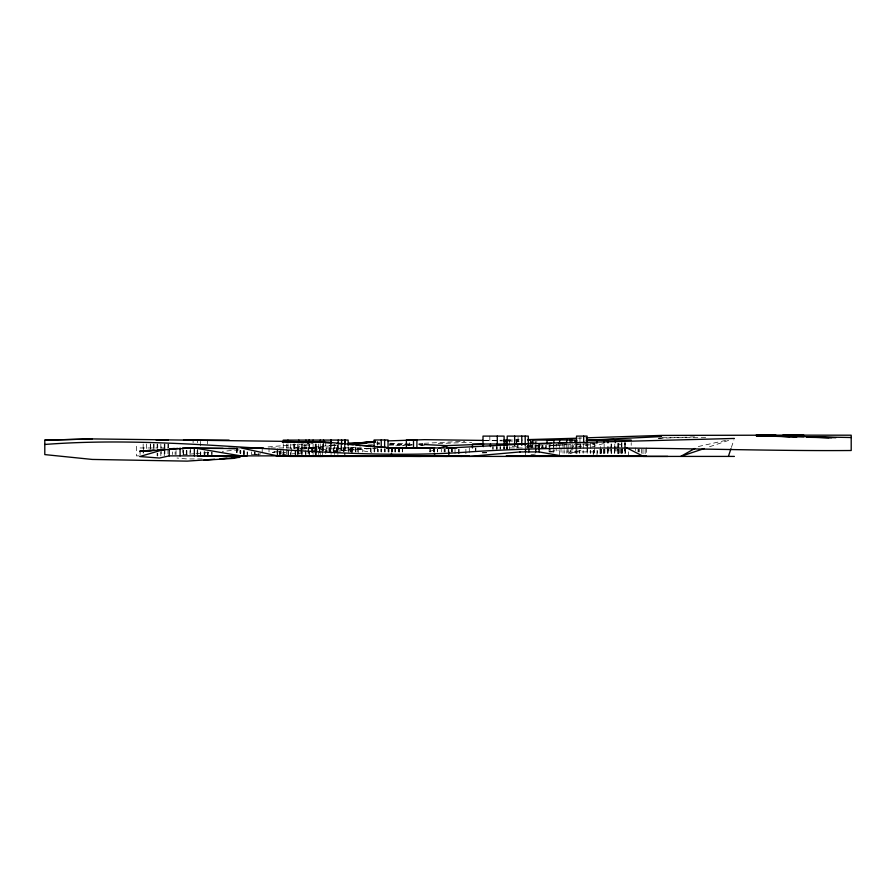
<?xml version="1.0" encoding="UTF-8"?>
<svg xmlns="http://www.w3.org/2000/svg" width="896" height="896" viewBox="0 0 896 896"><rect width="100%" height="100%" fill="white"/><g stroke="black" fill="none" stroke-linecap="round" stroke-linejoin="round"><path stroke-width="0.67" stroke-dasharray="4.48 3.36" d="M576.901 453.79L576.901 443.296M315.84 456.411L315.896 453.914M315.93 452.659L316.042 447.664L336.19 444.965M731.394 447.429L733.958 439.734M568.837 453.824L570.853 450.542M571.525 449.445L574.213 445.054M412.126 444.427L407.4 445.234M275.229 451.416L272.843 452.402L275.453 452.122M429.878 451.416L436.363 449.187M709.52 446.768L729.154 440.205M570.181 453.432L580.91 450.251M591.64 447.059L603.702 443.486M295.411 447.966L312.682 443.419M698.286 446.533L726.365 440.25M530.981 454.787L537.813 453.622M550.122 451.539L558.331 450.139M577.472 446.902L597.99 443.419M256.222 454.675L260.288 454.115M272.485 452.458L280.672 451.338M298.245 449.086L336.392 444.618M252.022 454.72L260.355 453.79M302.411 449.165L316.042 447.664L297.237 447.966L297.237 455.874M276.752 451.976L281.971 451.405M401.934 445.794L404.253 445.547M268.072 446.925L308.818 443.475M239.12 449.859L222.264 451.36M336.19 445.211L329.414 445.872L336.19 445.278M195.003 453.678L183.075 454.686M333.48 451.45L371.426 447.989M408.027 445.491L412.093 445.122M418.869 444.517L422.923 444.147M285.734 452.648L279.395 453.174M312.693 450.262L360.472 446.914M395.819 445.816L412.082 444.371M418.858 443.766L422.923 443.408M329.414 445.581L336.134 444.987M196.358 453.566L208.634 452.525M281.971 454.698L288.949 454.126M290.349 454.014L295.926 453.555M297.326 453.443L304.304 452.872M325.226 451.17L375.446 447.978M334.768 451.349L376.846 448.146M594.496 443.498L549.842 445.547M534.352 442.165L537.118 442.019M424.278 443.285L464.744 441.291M658.672 438.323L694.938 436.834M577.752 438.189L581.93 438.01M526.131 446.331L540.075 445.749M389.301 445.222L412.294 444.282M540.075 445.648L526.131 446.174L542.875 445.749M438.234 443.531L471.722 442.322M484.277 440.642L502.41 440.205M507.987 440.082L519.154 439.813M482.541 452.771L486.73 452.682M482.227 452.861L487.805 452.738M202.126 458.92L187.107 458.965L177.016 458.024M661.998 437.752L708.075 437.685M512.176 446.622L519.154 446.611M506.262 440.059L522.637 440.059M140.078 447.966L157.752 447.966L157.752 444.013M235.872 448.034L240.274 448.034M270.962 447.966L362.701 447.966L362.701 451.92M509.981 447.966L547.075 447.888M549.371 451.92L556.192 451.92L556.192 447.966M594.317 451.92L572.824 451.92L572.824 447.966M139.082 455.874L136.349 455.874L136.349 444.013M484.277 440.44L502.41 440.888M507.987 441.034L519.154 441.302M376.846 444.08L379.635 444.147M389.402 444.394L411.723 444.954M424.278 445.267L418.701 445.133L422.89 445.211M376.846 442.691L379.546 442.803M390.331 443.218L403.816 443.733M405.182 443.789L412.003 444.069M418.824 444.349L422.923 444.517M376.846 443.274L379.635 443.386M389.402 443.8L411.723 444.741M368.054 444.024L375.021 444.394M363.384 450.867L371.616 452.536M617.702 443.251L622.608 445.76M646.408 447.966L646.408 454.552M645.154 449.277L645.154 454.552M642.992 449.277L642.992 454.552M641.435 449.277L641.435 453.23M639.587 449.277L639.587 451.92M638.333 449.277L638.333 451.92M638.019 449.277L638.019 451.92M635.555 447.966L635.555 450.598M631.198 442.691L631.198 445.334M628.634 451.842L628.634 455.795M625.632 449.277L625.632 453.23M625.318 442.691L625.318 445.334M625.318 446.645L625.318 453.23M625.005 442.691L625.005 447.966M625.005 449.277L625.005 455.874M624.378 442.691L624.378 445.334M624.378 446.645L624.378 453.23M622.541 449.277L622.541 453.23M622.227 447.966L622.227 453.23M621.914 442.691L621.914 447.966M621.914 449.277L621.914 453.23M621.6 442.691L621.6 453.23M621.499 449.21L621.499 453.163M620.346 449.277L620.346 453.23M619.125 449.277L619.125 453.23M618.811 444.013L618.811 447.966M618.811 449.277L618.811 453.23M618.498 449.277L618.498 453.23M618.184 444.013L618.184 447.966M618.184 449.277L618.184 453.23M617.87 444.013L617.87 447.966M617.87 453.23L617.87 449.277L617.702 453.23M616.941 446.645L616.941 453.23M615.406 446.645L615.406 453.23M614.779 444.013L614.779 447.966M614.678 449.21L614.779 453.23M614.466 446.645L614.466 453.23M614.365 449.21L614.298 453.23M611.688 444.013L611.688 447.966M611.688 449.277L611.688 453.23M611.374 449.277L611.374 453.23M611.061 444.013L611.061 447.966M611.061 449.277L611.061 453.23M610.12 446.645L610.12 453.23M608.272 446.645L608.272 453.23M607.958 449.277L607.958 453.23M607.858 449.21L607.858 453.163M607.544 446.578L607.645 453.23M607.23 449.21L607.331 453.23M604.867 449.277L604.867 453.23M604.554 449.277L604.554 453.23M604.139 443.934L604.139 447.888M604.139 449.21L604.139 453.163M603.445 449.277L603.445 455.874M601.451 449.277L601.451 453.23M601.138 449.277L601.138 453.23M600.824 449.277L600.824 453.23M600.723 449.21L600.723 453.163M600.51 449.277L600.51 453.23L600.41 446.578M597.419 450.598L597.419 453.23M597.005 450.531L597.005 455.795M594.317 446.645L594.317 444.013L576.229 444.013L576.229 449.277M594.317 447.966L594.317 453.23M593.981 450.531L594.003 453.23M593.69 450.598L593.69 453.23M593.275 450.531L593.275 455.795M590.565 450.531L590.565 453.163M590.498 444.013L590.498 449.277M590.285 450.598L590.285 453.23M587.496 444.013L587.496 446.645M587.496 447.966L587.496 451.92M587.182 444.013L587.182 449.277M587.182 450.598L587.182 453.23M587.093 444.013L587.093 446.645M587.093 447.966L587.093 451.92M583.677 444.013L583.677 449.277M583.15 450.598L583.15 453.23M580.373 444.013L580.373 449.277M579.958 437.427L579.958 442.691M579.958 444.013L579.958 449.277M579.746 450.598L579.746 453.23L579.712 450.531M576.542 444.013L576.542 449.277M576.296 450.531L576.296 453.163M575.288 445.256L575.288 449.21M575.288 450.531L575.288 453.163M572.824 444.013L572.824 446.645M571.883 445.256L571.883 449.21M571.883 450.531L571.883 453.163M570.17 445.256L570.17 449.21M570.17 450.531L570.17 453.163M568.154 445.256L568.154 449.21M568.154 450.531L568.154 453.163M567.84 447.888L567.84 453.163M566.765 445.256L566.765 449.21M566.765 450.531L566.765 453.163M564.749 445.256L564.749 449.21M564.749 450.531L564.749 453.163M563.046 445.256L563.046 449.21M563.046 450.531L563.046 453.163M561.019 447.888L561.019 453.163M559.63 445.256L559.63 449.21M559.63 450.531L559.63 455.795M556.192 444.013L556.192 446.645M553.862 444.013L553.862 446.645M553.862 447.966L553.862 451.92M553.549 444.013L553.549 451.92M550.133 444.013L550.133 446.645M550.133 447.966L550.133 451.92M549.371 445.334L549.371 449.277M549.058 444.013L549.058 446.645M549.058 447.966L549.058 451.92M546.414 445.334L546.414 447.966M545.642 445.334L545.642 447.966M542.998 445.334L542.998 447.966M542.55 445.334L542.55 447.966M542.237 445.334L542.237 447.966M541.923 445.334L541.923 447.966M539.594 444.013L539.594 447.966M539.28 444.013L539.28 447.966M539.134 444.013L539.134 447.966M538.821 444.013L538.821 447.966M538.507 445.334L538.507 447.966M535.875 441.381L535.875 447.966M535.73 445.334L535.73 447.966M535.416 445.334L535.416 447.966M532.773 445.334L532.773 447.966M532 445.334L532 447.966M531.686 445.334L531.686 447.966M531.384 445.334L531.384 447.966M530.757 445.334L530.757 447.966M528.909 445.334L528.909 447.966M528.595 445.334L528.595 447.966M528.282 445.334L528.282 447.966M527.968 445.334L527.968 447.966M527.654 445.334L527.654 447.966M525.638 453.23L525.638 455.874M525.19 444.013L525.19 447.966M518.056 437.427L518.056 447.966M517.429 445.334L517.429 447.966M516.802 440.059L516.802 447.966M516.488 440.059L516.488 447.966M509.667 440.059L509.667 445.334M509.667 446.645L509.667 449.277M507.506 446.645L507.506 449.277M507.192 446.645L507.192 449.277M506.878 446.645L506.878 449.277M506.262 446.645L506.262 449.277M504.414 446.645L504.414 449.277M504.101 446.645L504.101 449.277M503.474 446.645L503.474 449.277M500.382 446.645L500.382 449.277M500.069 446.645L500.069 449.277M497.28 446.645L497.28 449.277M496.653 446.645L496.653 449.277M496.339 446.645L496.339 449.277M493.248 446.645L493.248 449.277M492.621 446.645L492.621 449.277M489.832 436.106L489.832 442.691M475.888 447.966L475.888 450.598M475.574 447.966L475.574 450.598M469.291 447.966L469.291 454.552M465.886 449.277L465.886 454.552M459.066 449.277L459.066 454.552M458.752 449.277L458.752 454.552M455.022 449.277L455.022 454.552M452.245 449.277L452.245 451.92M451.931 449.277L451.931 451.92M451.618 449.277L451.618 451.92M448.829 449.277L448.829 451.92M448.213 449.277L448.213 451.92M445.11 449.277L445.11 451.92M444.797 449.277L444.797 451.92M444.17 449.277L444.17 451.92M441.392 449.277L441.392 451.92M437.662 449.277L437.662 451.92M437.349 449.277L437.349 451.92M434.571 449.277L434.571 451.92M434.258 449.277L434.258 451.92M433.944 449.277L433.944 451.92M433.63 449.277L433.63 451.92M430.214 449.277L430.214 451.92M429.901 449.277L429.901 451.92M409.774 442.691L409.774 445.334M402.64 449.277L402.64 451.92M402.304 449.21L402.304 451.842M399.549 449.277L399.549 451.92M399.235 449.277L399.235 451.92M398.899 449.21L398.899 451.842M398.283 449.277L398.283 451.92M395.494 449.21L395.517 451.92M395.203 449.277L395.203 451.92M394.867 449.277L394.867 451.92M392.414 449.277L392.414 451.92M392.101 449.277L392.101 451.92M391.787 449.277L391.787 451.92M391.451 449.21L391.462 451.92M389.01 449.277L389.01 451.92M388.696 449.277L388.696 451.92M388.382 449.277L388.382 451.92M388.069 447.966L388.069 451.92M385.28 449.277L385.28 451.92M384.653 449.277L384.653 451.92M384.63 449.21L384.63 451.842M381.562 449.277L381.562 451.92M381.226 449.21L381.248 451.92M380.912 449.21L380.912 451.842M378.146 449.277L378.146 451.92M377.832 449.277L377.832 451.92M377.496 441.302L377.496 445.256M377.496 446.578L377.518 451.92M374.741 447.966L374.741 451.92M374.427 447.966L374.427 451.92M374.091 447.888L374.091 451.842M371.022 447.966L371.022 451.92M370.709 447.966L370.709 451.92M358.669 447.966L358.669 454.552M357.28 447.966L357.28 451.92M355.88 447.966L355.88 451.92M355.578 447.966L355.578 451.92M352.475 447.966L352.475 454.552M351.848 447.966L351.848 454.552M351.534 447.966L351.534 454.552M350.459 447.966L350.459 451.92M350.146 447.966L350.146 451.92M348.757 447.966L348.757 454.552M348.13 446.645L348.13 451.92M345.027 445.334L345.027 454.552M344.714 445.334L344.714 454.552M344.086 447.966L344.086 451.92M343.325 447.966L343.325 451.92M341.622 445.334L341.622 451.92M340.995 445.334L340.995 451.92M340.032 447.966L340.032 454.552M338.206 445.334L338.206 451.92M337.893 445.334L337.893 454.552M337.579 445.334L337.579 451.92M337.266 447.966L337.266 451.92M336.952 447.966L336.952 451.92M336.616 447.966L336.616 451.92M334.488 444.013L334.488 454.552M333.861 447.966L333.861 451.92M333.547 447.966L333.547 451.92M331.072 444.013L331.072 454.552M330.758 442.691L330.758 451.92M330.142 447.966L330.142 451.92M329.806 447.966L329.806 454.552M329.493 447.966L329.493 451.92M326.726 447.966L326.726 451.92M325.763 441.381L325.763 454.552M323.635 444.013L323.635 450.598M323.322 441.381L323.322 450.598M323.008 447.966L323.008 450.598M322.358 444.013L322.358 455.874M322.045 447.966L322.045 455.874M320.219 444.013L320.219 455.874M319.906 447.966L319.906 454.552M319.592 447.966L319.592 454.552M319.278 447.966L319.278 454.552M318.629 444.013L318.629 454.552M316.814 447.966L316.814 455.874M316.501 444.013L316.501 454.552M316.187 447.966L316.187 454.552M315.851 447.966L315.874 454.552M315.538 444.013L315.538 454.552M315.224 444.013L315.224 454.552M314.91 447.966L314.91 455.874M313.085 444.013L313.085 454.552M312.771 447.966L312.771 454.552M312.122 447.966L312.122 455.874M311.494 447.966L311.494 455.874M309.366 444.013L309.366 454.552M309.053 444.013L309.053 454.552M308.717 447.966L308.717 455.874M308.09 441.381L308.09 454.552M305.95 444.013L305.95 454.552M305.334 450.598L305.334 454.552M304.707 444.013L304.707 451.92M302.232 444.013L302.232 454.552M301.918 447.966L301.918 454.552M301.605 447.966L301.605 454.552M301.291 444.013L301.269 455.874M300.955 447.966L300.955 455.874M298.827 444.013L298.827 455.874M298.2 447.966L298.2 454.552M297.864 447.966L297.864 455.874M297.573 444.013L297.573 454.552M294.784 444.013L294.784 449.277M294.157 444.013L294.157 449.277M293.81 444.08L293.81 449.355M291.693 447.966L291.693 454.552M290.394 444.08L290.394 454.63M287.963 444.013L287.963 447.966M286.675 444.08L286.675 448.034M286.675 449.355L286.675 454.63M283.931 451.92L283.931 454.552M283.595 451.92L283.573 454.63M283.259 444.08L283.259 448.034M283.259 449.355L283.259 454.63M280.84 449.277L280.84 454.552M280.526 451.92L280.526 454.552M279.888 451.92L279.888 454.552M279.574 451.92L279.574 454.552M269.024 447.966L269.024 451.92M262.203 447.966L262.203 451.92M258.238 453.23L258.238 455.874M255.08 451.92L255.08 454.552M254.766 451.92L254.766 454.552M254.509 451.92L254.509 454.552M251.35 451.92L251.35 454.552M247.386 451.92L247.386 454.552M247.094 451.987L247.094 454.63M244.216 450.598L244.216 454.552M243.97 450.598L243.97 454.552M243.656 450.598L243.656 454.552M240.811 450.598L240.811 453.23M240.565 450.598L240.565 453.23M240.251 450.598L240.274 453.309M239.971 450.677L239.971 453.309M237.149 447.966L237.149 453.23M236.869 448.034L236.869 455.941M236.555 448.034L236.555 453.309M212.061 451.987L212.061 454.63M211.747 451.987L211.747 454.63M208.342 451.987L208.342 454.63M207.558 451.987L207.558 454.63M207.368 440.059L207.368 444.013M207.368 451.92L207.368 454.552M204.926 451.987L204.926 454.63M204.579 451.92L204.579 454.552M204.266 451.92L204.299 454.63M204.142 451.987L204.142 454.63M200.738 451.987L200.738 454.63M200.547 441.381L200.547 446.645M200.547 451.92L200.547 454.552M197.77 450.598L197.77 454.552M197.478 440.126L197.478 442.77M197.456 447.966L197.478 454.63M197.142 450.598L197.142 454.552M193.099 440.059L193.099 442.691M190.322 447.966L190.322 454.552M190.008 450.598L190.008 454.552M186.906 450.598L186.906 454.552M186.592 450.598L186.592 454.552M186.278 450.598L186.278 454.552M183.501 450.598L183.501 454.552M183.187 450.598L183.187 454.552M182.874 447.966L182.874 454.552M176.053 450.598L176.053 454.552M175.112 451.92L175.112 454.552M172.648 451.92L172.648 454.552M168.291 444.013L168.291 447.966L161.157 447.966L161.157 444.013M167.978 444.013L167.978 447.966M167.978 449.277L167.978 454.552M164.886 444.013L164.886 447.966M164.886 449.277L164.886 454.552M164.573 444.013L164.573 447.966M164.573 449.277L164.573 454.552M164.259 444.013L164.259 450.598M164.259 451.92L164.259 455.874M161.157 449.277L161.157 455.874M160.843 444.013L160.843 450.598M160.843 451.92L160.843 455.874M157.752 453.23L157.752 455.874M157.438 444.013L157.438 447.966M157.438 453.23L157.438 455.874M157.125 444.013L157.125 447.966M157.125 453.23L157.125 455.874M154.022 444.013L154.022 449.277M153.72 444.013L153.72 449.277M150.618 444.013L150.618 449.277M150.304 444.013L150.304 449.277M146.586 444.013L146.586 449.277M143.483 447.966L143.483 453.23M143.17 444.013L143.17 453.23M140.078 450.598L140.078 454.552M661.461 438.088L658.672 438.256L661.461 438.088M566.586 444.662L549.842 445.346L566.586 444.662M600.096 453.163L600.096 449.21L600.029 453.23M322.694 450.598L322.694 447.966L322.672 450.598"/><path stroke-width="1.34" d="M728.392 456.411L730.957 448.717M575.557 442.87L576.901 440.675L574.325 440.821M694.781 448.515L680.714 456.411L704.278 448.526M438.962 448.302L446.746 445.626L483.65 444.192M163.856 449.523L139.675 456.546L159.488 458.024L169.232 455.874L362.701 455.874M240.016 457.352L219.867 458.864M150.416 450.184L139.675 451.45L187.107 448.224L235.402 448.538L228.558 448.437M237.171 457.475L232.008 457.934M357.874 443.117L375.491 441.403L348.387 443.856M434.571 447.966L391.462 447.966L329.414 442.411L281.971 441.325L92.232 438.917L44.8 440.194L44.8 454.597L92.232 459.435L187.107 461.126L214.581 459.256M469.538 456.411L520.184 451.92M349.563 443.822L357.627 443.117M361.939 443.05L367.36 442.579M371.426 442.221L375.491 441.874L371.269 442.154M539.358 456.411L548.744 455.582M153.608 450.251L139.675 451.45L154.739 450.251M157.786 449.882L164.763 449.288M170.33 448.806L174.518 448.448M157.472 450.027L165.693 449.378M169.803 449.053L178.024 448.403M358.714 443.038L367.08 442.445M221.178 458.662L226.957 458.27M203.862 460.23L234.539 458.315M448.829 447.966L525.504 444.013M530.208 442.389L532.963 442.243M661.461 436.576L586.118 440.25M540.512 443.934L551.488 443.374M566.586 442.534L525.504 443.946M558.354 443.072L734.395 438.446M576.352 438.245L527.52 439.611M586.118 437.83L661.461 435.411L803.768 435.12M44.8 444.461C187.309 433.574 329.213 462.784 471.722 451.741C598.17 443.643 724.696 451.427 851.2 450.509L851.2 435.198L782.835 435.131M586.522 440.339L614.029 439.387M388.013 440.899L424.278 439.678L482.877 440.406M504.022 443.498L506.778 443.397M44.8 440.171L92.232 438.917M503.81 440.171L507.987 440.082M359.005 443.083L367.237 442.904M546.762 439.981L575.288 439.981L575.288 442.624M631.198 440.059L597.005 439.981L597.005 442.624M156.094 440.059L168.291 440.059M183.501 440.059L229.107 440.126M528.024 440.059L530.757 440.059L530.757 444.013M525.862 444.013L472.472 444.013L472.472 447.966M182.683 447.966L223.082 448.358M263.458 447.966L241.125 447.966L277.424 455.874L277.424 449.277M386.411 447.888L456.803 447.966M519.826 451.92L539.134 451.92L564.402 456.411M370.709 455.874L469.291 455.874M506.262 455.874L575.288 455.795M576.296 455.795L646.408 455.874M197.478 455.941L247.094 455.941M276.438 455.941L293.81 455.941M289.453 456.411L734.395 456.411M434.571 453.23L434.571 455.874L419.597 456.411L350.112 455.795L320.298 456.411L295.411 455.874L295.411 450.598M316.96 441.997L281.971 441.728L312.67 442.176M756.325 434.874L775.858 435.064M318.248 442.254L329.414 442.411M761.914 435.893L756.325 435.714L851.2 437.517M806.557 437.282L831.667 437.696M416.909 455.874L447.294 456.411M756.325 435.714L803.768 436.755M835.856 437.685L806.557 437.069L828.878 437.707M503.81 440.922L506.598 440.989M667.789 456.411L643.44 456.411L626.282 447.642M764.702 435.982L789.813 436.789M461.877 456.411L448.829 455.874L448.829 451.92M424.278 444.573L446.746 445.626L446.88 448.325M348.555 442.982L356.91 443.43M317.99 442.019L331.542 443.106M336.963 443.531L342.384 443.957M347.805 444.394L353.259 444.842M355.992 445.066L391.462 447.966M240.811 455.874L194.354 447.966L194.354 455.874M615.406 440.059L615.406 442.691M608.272 440.059L608.272 442.691M607.544 439.981L607.645 442.691M604.139 439.981L604.139 442.624M587.093 442.691L587.093 436.106L576.542 436.106L576.542 442.691M583.677 436.106L583.677 442.691M571.883 439.981L571.883 442.624M570.17 439.981L570.17 442.624M566.765 439.981L566.765 442.624M559.63 439.981L559.63 442.624M553.862 442.691L553.862 440.059L532.773 440.059L532.773 444.013M547.042 440.059L547.042 444.013M539.134 449.277L539.134 451.92M535.73 449.277L535.73 451.92M528.909 449.277L528.909 451.92M528.282 444.013L528.282 436.106L507.192 436.106L507.192 445.334M525.504 449.277L525.504 451.92M525.19 436.106L525.19 445.334M521.774 436.106L521.774 445.334M514.64 436.106L514.64 445.334M506.262 440.059L506.262 445.334M504.101 445.334L504.101 436.106L483.011 436.106L483.011 445.334M497.28 436.106L497.28 445.334M490.459 444.013L490.459 446.645M483.325 444.013L483.325 446.645M416.909 447.966L416.909 440.059L406.37 440.059L406.37 447.966M413.504 440.059L413.504 447.966M391.462 453.23L391.462 455.874M388.046 447.888L388.046 439.981L374.091 439.981L374.091 446.578M384.63 439.981L384.63 447.888M381.226 439.981L381.226 447.888M348.13 445.334L348.13 440.059L283.259 440.126L283.259 442.77M345.027 440.059L345.027 444.013M344.714 440.059L344.714 444.013M341.622 440.059L341.622 444.013M338.206 440.059L338.206 444.013M331.072 440.059L331.072 442.691M330.758 440.059L330.758 442.691M323.635 440.059L323.635 442.691M320.219 440.059L320.219 442.691M313.085 440.059L313.085 442.691M309.366 440.059L309.366 442.691M309.053 440.059L309.053 442.691M305.95 440.059L305.95 442.691M298.827 440.059L298.827 442.691M288.277 450.598L288.277 455.874M287.963 440.059L287.963 442.691M180.085 447.966L180.085 455.874M169.232 449.277L169.232 455.874M796.79 436.8L756.325 435.59L796.79 436.8"/></g></svg>
